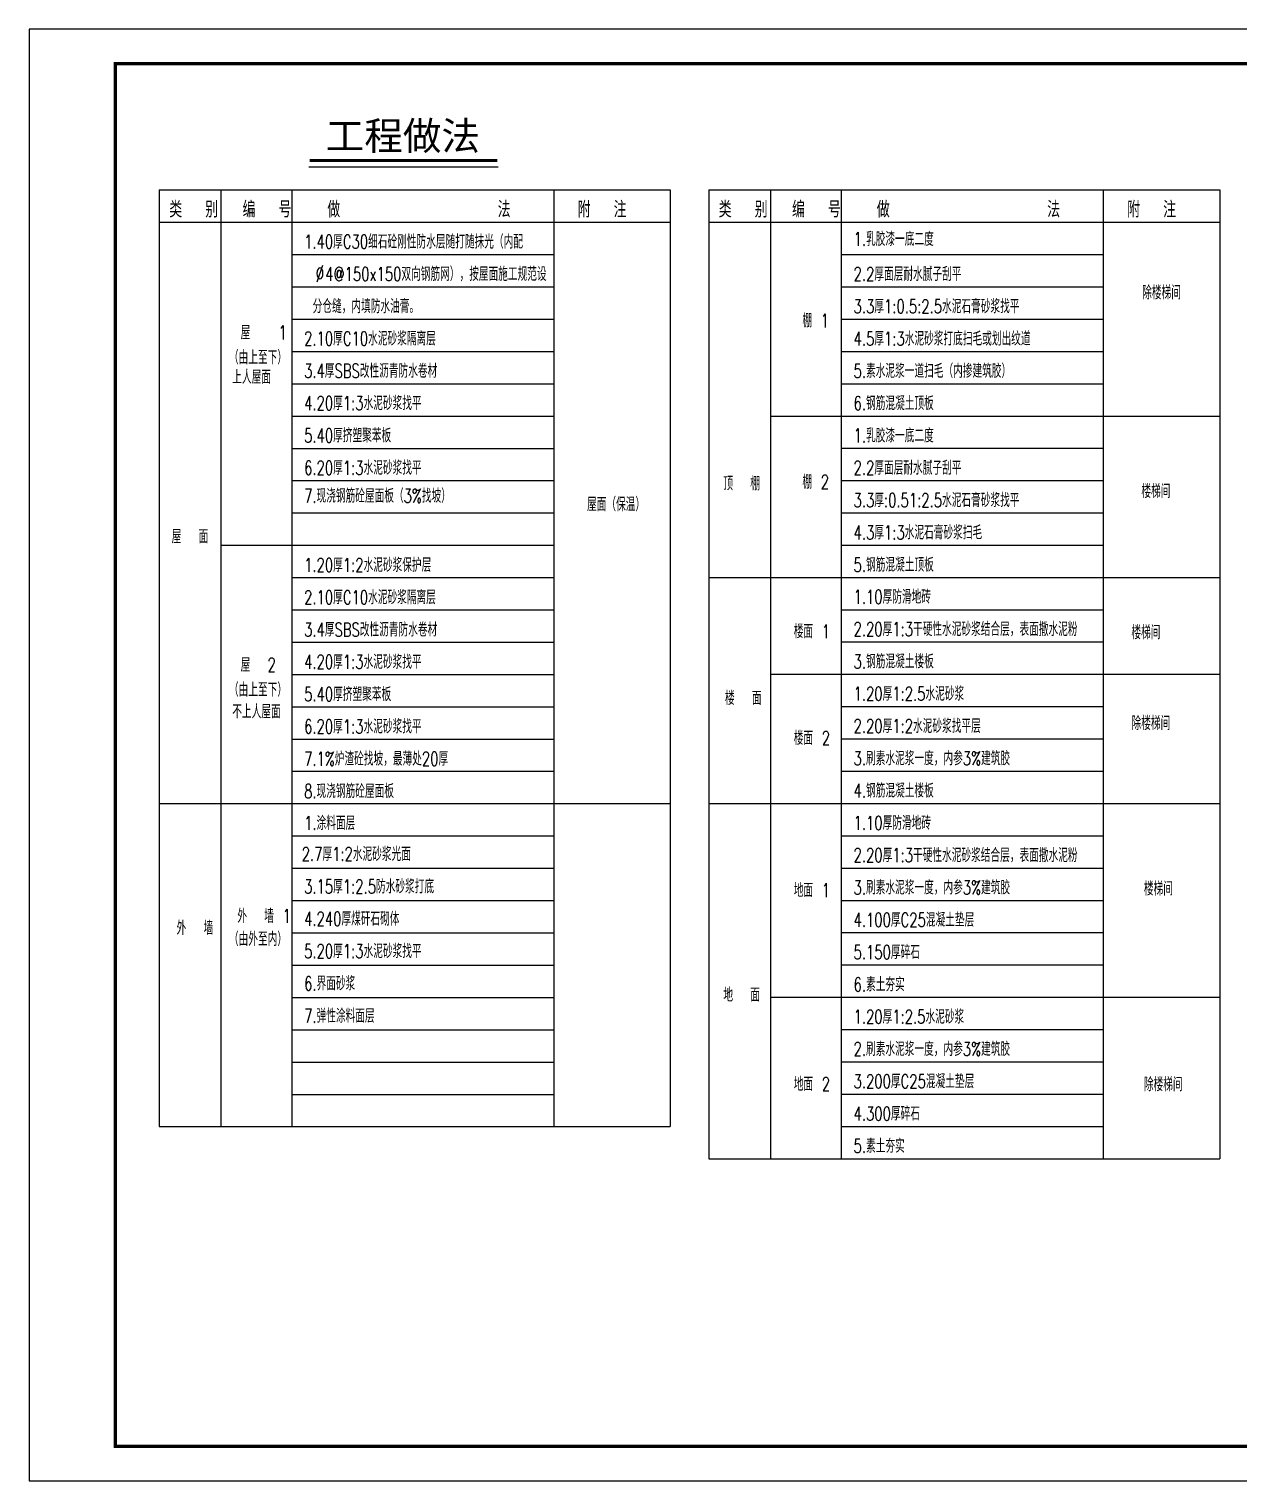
# Model space of a CAD drawing. Extents: x -522490 to 417652, y 450811 to 1108047.
# Drawn here: x 343352 to 378361, y 923968 to 965968 of the extents above; entities that cross this region are included whole.
import ezdxf

# ---------------------------------------------------------------- set-up
doc = ezdxf.new("R2010")
doc.units = 0
doc.header["$LTSCALE"] = 1000
doc.header["$MEASUREMENT"] = 0
for name, color, linetype in [('PUB_TEXT', 7, 'Continuous'), ('PUB_TITLE', 4, 'Continuous'), ('填充', 251, 'Continuous'), ('文字线', 157, 'Continuous'), ('设计说明文字', 3, 'Continuous')]:
    doc.layers.add(name, color=color, linetype=linetype)
doc.styles.add('-黑体', font='', dxfattribs={"width": 0.8})
doc.styles.add('_HZTXT', font='txt.shx', dxfattribs={"width": 0.8, "bigfont": 'hztxt.shx'})
doc.styles.add('_SIMPLEX', font='SIMPLEX.shx', dxfattribs={"width": 0.6})
doc.styles.add('HL', font='TXT', dxfattribs={"width": 0.7, "bigfont": 'HZTXT'})
doc.styles.get('-黑体').set_extended_font_data('Microsoft YaHei')

msp = doc.modelspace()

# ---------------------------------------------------------------- linework, layer by layer
at = {"layer": 'PUB_TITLE'}
msp.add_lwpolyline([(343352.5, 923968.5), (402752.5, 923968.5), (402752.5, 965968.5), (343352.5, 965968.5)], close=True, dxfattribs=at)
at = {"layer": 'PUB_TITLE', "const_width": 100}
msp.add_lwpolyline([(345852.5, 924968.5), (401752.5, 924968.5), (401752.5, 964968.5), (345852.5, 964968.5)], close=True, dxfattribs=at)
at = {"layer": '文字线'}
for p, q in [((347120.7, 961313.6), (361906.9, 961313.6)), ((347120.7, 961313.6), (347120.7, 934223.6)), ((348905.8, 961313.6), (348905.8, 934223.6)), ((350953.2, 961313.6), (350953.2, 934223.6)), ((358535.9, 961313.6), (358535.9, 934223.6)), ((361906.9, 961313.6), (361906.9, 934223.6)), ((363019.4, 961313.6), (363019.4, 943566.5)), ((363019.4, 961313.6), (377805.6, 961313.6)), ((364804.5, 961313.6), (364804.5, 943566.5)), ((366851.9, 961313.6), (366851.9, 943566.5)), ((374434.6, 961313.6), (374434.6, 943566.5)), ((377805.6, 961313.6), (377805.6, 943566.5)), ((347120.7, 960379.3), (361906.9, 960379.3)), ((363019.4, 960379.3), (377805.6, 960379.3)), ((363019.4, 960379.3), (377805.6, 960379.3)), ((350953.2, 959445), (358535.9, 959445)), ((366851.9, 959443.2), (374434.6, 959443.2)), ((350953.2, 958510.7), (358535.9, 958510.7)), ((366851.9, 958508.9), (374434.6, 958508.9)), ((350953.2, 957576.4), (358535.9, 957576.4)), ((366851.9, 957574.6), (374434.6, 957574.6)), ((350953.2, 956642.1), (358535.9, 956642.1)), ((366851.9, 956640.3), (374434.6, 956640.3)), ((350953.2, 955707.8), (358535.9, 955707.8)), ((366851.9, 955706), (374434.6, 955706)), ((366851.9, 955706), (374434.6, 955706)), ((350953.2, 954773.5), (358535.9, 954773.5)), ((364804.5, 954771.7), (377805.6, 954771.7)), ((366851.9, 954771.7), (377805.6, 954771.7)), ((350953.2, 953839.2), (358535.9, 953839.2)), ((366851.9, 953843.8), (374434.6, 953843.8)), ((350953.2, 952905), (358535.9, 952905)), ((366851.9, 952909.5), (374434.6, 952909.5)), ((350953.2, 951970.7), (358535.9, 951970.7)), ((366851.9, 951975.2), (374434.6, 951975.2)), ((348905.8, 951036.4), (358535.9, 951036.4)), ((350953.2, 951036.4), (358535.9, 951036.4)), ((366851.9, 951040.9), (374434.6, 951040.9)), ((350953.2, 950102.1), (358535.9, 950102.1)), ((363019.4, 950106.6), (377805.6, 950106.6)), ((364804.5, 950106.6), (377805.6, 950106.6)), ((350953.2, 949167.8), (358535.9, 949167.8)), ((366851.9, 949172.3), (374434.6, 949172.3)), ((350953.2, 948233.5), (358535.9, 948233.5)), ((366851.9, 948238), (374434.6, 948238)), ((350953.2, 947299.2), (358535.9, 947299.2)), ((364804.5, 947303.7), (377805.6, 947303.7)), ((350953.2, 946364.9), (358535.9, 946364.9)), ((366851.9, 946369.4), (374434.6, 946369.4)), ((350953.2, 945430.6), (358535.9, 945430.6)), ((366851.9, 945435.1), (374434.6, 945435.1)), ((350953.2, 944496.3), (358535.9, 944496.3)), ((366851.9, 944500.8), (374434.6, 944500.8)), ((347120.7, 943562), (361906.9, 943562)), ((348905.8, 943562), (361906.9, 943562)), ((363019.4, 943566.5), (377805.6, 943566.5)), ((363019.4, 943566.5), (363019.4, 933289.3)), ((363019.4, 943566.5), (377805.6, 943566.5)), ((364804.5, 943566.5), (377805.6, 943566.5)), ((364804.5, 943566.5), (364804.5, 933289.3)), ((366851.9, 943566.5), (366851.9, 933289.3)), ((374434.6, 943566.5), (374434.6, 933289.3)), ((377805.6, 943566.5), (377805.6, 933289.3)), ((350953.2, 942627.7), (358535.9, 942627.7)), ((366851.9, 942632.3), (374434.6, 942632.3)), ((350953.2, 941693.4), (358535.9, 941693.4)), ((366851.9, 941698), (374434.6, 941698)), ((350953.2, 940759.1), (358535.9, 940759.1)), ((366851.9, 940763.7), (374434.6, 940763.7)), ((350953.2, 939824.8), (358535.9, 939824.8)), ((366851.9, 939829.4), (374434.6, 939829.4)), ((350953.2, 938890.5), (358535.9, 938890.5)), ((366851.9, 938895.1), (374434.6, 938895.1)), ((350953.2, 937956.3), (358535.9, 937956.3)), ((364804.5, 937960.8), (377805.6, 937960.8)), ((366851.9, 937026.5), (374434.6, 937026.5)), ((350953.2, 937015.6), (358535.9, 937015.6)), ((350953.2, 937015.6), (358535.9, 937015.6)), ((350953.2, 936081.3), (358535.9, 936081.3)), ((350953.2, 936081.3), (358535.9, 936081.3)), ((366851.9, 936092.2), (374434.6, 936092.2)), ((350953.2, 935147), (358535.9, 935147)), ((350953.2, 935147), (358535.9, 935147)), ((366851.9, 935157.9), (374434.6, 935157.9)), ((347120.7, 934223.6), (361906.9, 934223.6)), ((350953.2, 934223.6), (358535.9, 934223.6)), ((350953.2, 934223.6), (358535.9, 934223.6)), ((366851.9, 934223.6), (374434.6, 934223.6)), ((363019.4, 933289.3), (377805.6, 933289.3))]:
    msp.add_line(p, q, dxfattribs=at)
at = {"layer": '设计说明文字'}
msp.add_line((351444.3, 961983.9), (356930.7, 961983.9), dxfattribs=at)
at = {"layer": '设计说明文字', "const_width": 93.4}
msp.add_lwpolyline([(351470.5, 962166.9), (356904.5, 962166.9)], dxfattribs=at)

# ---------------------------------------------------------------- texts
at = {"layer": 'PUB_TEXT'}
for s, height, style, width, p in [('1.乳胶漆一底二度', 400, 'HL', 0.7, (367210.3, 959693.8)), ('1.40厚C30细石砼刚性防水层随打随抹光（内配  ', 400, 'HL', 0.7, (351311.6, 959617)), ('%%c', 480, '_SIMPLEX', 0.6, (351645.7, 958660.2)), ('4@150x150双向钢筋网），按屋面施工规范设', 400, 'HL', 0.7, (351920.3, 958682.7)), ('2.2厚面层耐水腻子刮平', 400, 'HL', 0.7, (367210.3, 958680.9)), ('除楼梯间', 400, 'HL', 0.7, (375560.9, 958146.1)), ('分仓缝，内填防水油膏。', 400, 'HL', 0.7, (351559.9, 957748.4)), ('3.3厚1:0.5:2.5水泥石膏砂浆找平', 400, 'HL', 0.7, (367210.3, 957746.6)), (' 棚 1', 400, 'HL', 0.7, (365479.7, 957334.8)), ('屋   1', 400, 'HL', 0.7, (349474.9, 956989.7)), ('2.10厚C10水泥砂浆隔离层', 400, 'HL', 0.7, (351311.6, 956814.1)), ('4.5厚1:3水泥砂浆打底扫毛或划出纹道', 400, 'HL', 0.7, (367210.3, 956812.3)), ('（由上至下）', 400, 'HL', 0.7, (349137.1, 956270)), ('上人屋面', 400, 'HL', 0.7, (349233.4, 955702.5)), ('3.4厚SBS改性沥青防水卷材', 400, 'HL', 0.7, (351311.6, 955879.8)), ('5.素水泥浆一道扫毛（内掺建筑胶）', 400, 'HL', 0.7, (367210.3, 955878)), ('4.20厚1:3水泥砂浆找平', 400, 'HL', 0.7, (351311.6, 954945.5)), ('6.钢筋混凝土顶板', 400, 'HL', 0.7, (367210.3, 954943.7)), ('5.40厚挤塑聚苯板', 400, 'HL', 0.7, (351311.6, 954011.2)), ('1.乳胶漆一底二度', 400, 'HL', 0.7, (367210.3, 954008.5)), ('6.20厚1:3水泥砂浆找平', 400, 'HL', 0.7, (351311.6, 953076.9)), ('2.2厚面层耐水腻子刮平', 400, 'HL', 0.7, (367210.3, 953074.2)), ('顶  棚', 400, 'HL', 0.7, (363441.2, 952624)), (' 棚 2', 400, 'HL', 0.7, (365479.7, 952668.7)), ('7.现浇钢筋砼屋面板（3%%%找坡）', 400, 'HL', 0.7, (351311.6, 952265.7)), ('3.3厚:0.51:2.5水泥石膏砂浆找平', 400, 'HL', 0.7, (367210.3, 952139.9)), ('楼梯间', 400, 'HL', 0.7, (375536.9, 952399.7)), ('屋面（保温）', 400, 'HL', 0.7, (359497.7, 952020)), ('屋  面', 400, 'HL', 0.7, (347479.4, 951088.5)), ('4.3厚1:3水泥石膏砂浆扫毛', 400, 'HL', 0.7, (367210.3, 951205.6)), ('1.20厚1:2水泥砂浆保护层', 400, 'HL', 0.7, (351311.6, 950264.5)), ('5.钢筋混凝土顶板', 400, 'HL', 0.7, (367210.3, 950271.3)), ('2.10厚C10水泥砂浆隔离层', 400, 'HL', 0.7, (351311.6, 949330.2)), ('1.10厚防滑地砖', 400, 'HL', 0.7, (367210.3, 949343.4)), ('3.4厚SBS改性沥青防水卷材', 400, 'HL', 0.7, (351311.6, 948395.9)), ('楼面 1', 400, 'HL', 0.7, (365479.7, 948346.6)), ('2.20厚1:3干硬性水泥砂浆结合层，表面撒水泥粉', 400, 'HL', 0.7, (367210.3, 948409.1)), ('楼梯间', 400, 'HL', 0.7, (375248.1, 948314.7)), ('屋  2', 400, 'HL', 0.7, (349474.9, 947376.6)), ('4.20厚1:3水泥砂浆找平', 400, 'HL', 0.7, (351311.6, 947461.6)), ('3.钢筋混凝土楼板', 400, 'HL', 0.7, (367210.3, 947474.8)), ('（由上至下）', 400, 'HL', 0.7, (349137.1, 946656.8)), ('5.40厚挤塑聚苯板', 400, 'HL', 0.7, (351311.6, 946527.4)), ('楼  面', 400, 'HL', 0.7, (363488.4, 946414.3)), ('1.20厚1:2.5水泥砂浆', 400, 'HL', 0.7, (367210.3, 946540.5)), ('不上人屋面', 400, 'HL', 0.7, (349233.4, 946024.5)), ('6.20厚1:3水泥砂浆找平', 400, 'HL', 0.7, (351311.6, 945593.1)), ('2.20厚1:2水泥砂浆找平层', 400, 'HL', 0.7, (367210.3, 945606.2)), ('除楼梯间', 400, 'HL', 0.7, (375253.4, 945689)), ('楼面 2', 400, 'HL', 0.7, (365479.7, 945260)), ('7.1%%%炉渣砼找坡，最薄处20厚', 400, 'HL', 0.7, (351311.6, 944658.8)), ('3.刷素水泥浆一度，内参3%%%建筑胶', 400, 'HL', 0.7, (367210.3, 944671.9)), ('8.现浇钢筋砼屋面板', 400, 'HL', 0.7, (351311.6, 943724.5)), ('4.钢筋混凝土楼板', 400, 'HL', 0.7, (367210.3, 943737.6)), ('1.涂料面层', 400, 'HL', 0.7, (351311.6, 942799.7)), ('1.10厚防滑地砖', 400, 'HL', 0.7, (367210.3, 942803.3, 0)), ('2.7厚1:2水泥砂浆光面', 400, 'HL', 0.7, (351242, 941903.5)), ('2.20厚1:3干硬性水泥砂浆结合层，表面撒水泥粉', 400, 'HL', 0.7, (367210.3, 941869, 0)), ('3.15厚1:2.5防水砂浆打底', 400, 'HL', 0.7, (351311.6, 940964.4)), ('地面 1', 400, 'HL', 0.7, (365479.7, 940857.4, 0)), ('3.刷素水泥浆一度，内参3%%%建筑胶', 400, 'HL', 0.7, (367210.3, 940934.7, 0)), ('楼梯间', 400, 'HL', 0.7, (375610.3, 940903.7, 0)), ('外  墙 1', 400, 'HL', 0.7, (349380.6, 940111)), ('4.240厚煤矸石砌体', 400, 'HL', 0.7, (351311.6, 940029.2)), ('4.100厚C25混凝土垫层', 400, 'HL', 0.7, (367210.3, 940000.4, 0)), ('外  墙', 400, 'HL', 0.7, (347621, 939765.2)), ('（由外至内）', 400, 'HL', 0.7, (349137.1, 939445.9)), ('5.20厚1:3水泥砂浆找平', 400, 'HL', 0.7, (351311.6, 939094)), ('5.150厚碎石', 400, 'HL', 0.7, (367210.3, 939066.1, 0)), ('6.界面砂浆', 400, 'HL', 0.7, (351311.6, 938158.8)), ('6.素土夯实', 400, 'HL', 0.7, (367210.3, 938131.9, 0)), ('地  面', 400, 'HL', 0.7, (363441.2, 937830.4, 0)), ('7.弹性涂料面层', 400, 'HL', 0.7, (351311.6, 937223.6)), ('1.20厚1:2.5水泥砂浆', 400, 'HL', 0.7, (367210.3, 937197.6, 0)), ('2.刷素水泥浆一度，内参3%%%建筑胶', 400, 'HL', 0.7, (367210.3, 936263.3, 0)), ('3.200厚C25混凝土垫层', 400, 'HL', 0.7, (367210.3, 935329, 0)), ('地面 2', 400, 'HL', 0.7, (365479.7, 935251.6, 0)), ('除楼梯间', 400, 'HL', 0.7, (375610.3, 935240.3, 0)), ('4.300厚碎石', 400, 'HL', 0.7, (367210.3, 934394.7, 0)), ('5.素土夯实', 400, 'HL', 0.7, (367210.3, 933460.4, 0))]:
    msp.add_text(s, height=height, dxfattribs=dict(at, style=style, width=width)).set_placement(p)
at = {"layer": '填充', "color": 3, "style": '_HZTXT', "width": 0.8}
for s, height, p in [('类  别', 467.15, (347409.7, 960516.3)), ('编  号', 467.15, (349530.7, 960516.3)), ('做', 467.1, (351984.2, 960516.3)), ('法', 467.1, (356911.7, 960516.3)), ('附  注', 467.15, (359227.8, 960516.3)), ('类  别', 467.15, (363308.4, 960516.3)), ('编  号', 467.15, (365429.4, 960516.3)), ('做', 467.1, (367882.9, 960516.3)), ('法', 467.1, (372810.4, 960516.3)), ('附  注', 467.15, (375126.5, 960516.3))]:
    msp.add_text(s, height=height, dxfattribs=at).set_placement(p)
at = {"layer": '设计说明文字', "style": '-黑体'}
msp.add_text('工程做法', height=817.51, dxfattribs=at).set_placement((351938.8, 962470.6))

doc.saveas('drawing.dxf')
